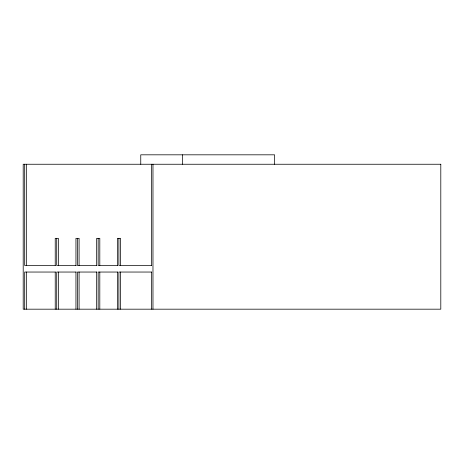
<?xml version="1.0" encoding="UTF-8"?>
<svg xmlns="http://www.w3.org/2000/svg" width="464" height="464" viewBox="0 0 464 464"><rect width="100%" height="100%" fill="white"/><g stroke="black" fill="none" stroke-linecap="round" stroke-linejoin="round"><path stroke-width="0.7" d="M55.448 265.489L24.691 265.489L24.691 164.25M76.166 265.489L56.718 265.489L56.718 238.339M96.889 265.489L77.442 265.489L77.442 238.339M117.612 265.489L98.165 265.489L98.165 238.339M151.676 265.489L118.888 265.489L118.888 238.339M55.448 272.043L24.691 272.043L24.691 309.181M76.166 272.043L56.718 272.043L56.718 309.181M96.889 272.043L77.442 272.043L77.442 309.181M117.612 272.043L98.165 272.043L98.165 309.181M151.676 272.043L118.888 272.043L118.888 309.181M274.595 164.25L274.595 154.819L140.754 154.819L140.754 164.25M182.358 154.819L182.358 164.25M152.975 164.25L152.975 309.181M151.479 164.25L151.479 265.489M151.479 272.043L151.479 309.181M120.53 265.489L120.53 238.339L117.392 238.339L117.392 265.489M120.53 272.043L120.53 309.181M117.392 272.043L117.392 309.181M99.806 265.489L99.806 238.339L96.674 238.339L96.674 265.489M99.806 272.043L99.806 309.181M96.674 272.043L96.674 309.181M79.083 265.489L79.083 238.339L75.951 238.339L75.951 265.489M79.083 272.043L79.083 309.181M75.951 272.043L75.951 309.181M58.36 265.489L58.36 238.339L55.228 238.339L55.228 265.489M58.36 272.043L58.36 309.181M55.228 272.043L55.228 309.181M26.332 164.25L26.332 265.489M26.332 272.043L26.332 309.181M440.8 164.25L23.2 164.25L23.2 309.181L440.8 309.181L440.8 164.25"/></g></svg>
